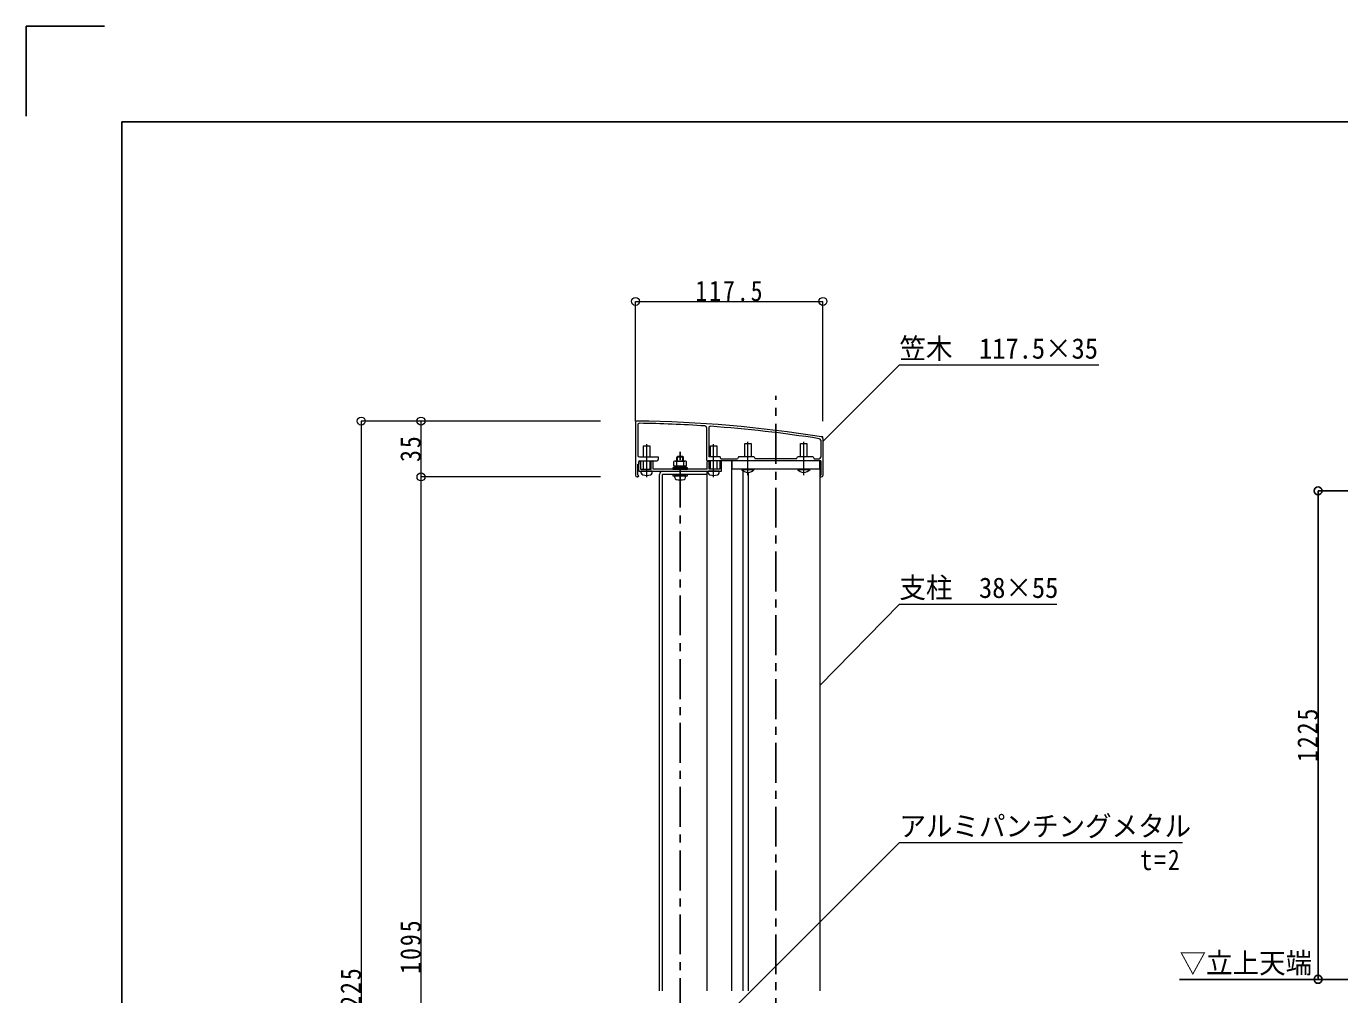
# Model space of a CAD drawing. Units: millimetres at full size, sheet at 1:5, with parts at other scales. Extents: x -1050 to 1050, y -742 to 742.
# Drawn here: x -1050 to -226, y 135 to 742 of the extents above; entities that cross this region are included whole.
import ezdxf
from ezdxf.enums import TextEntityAlignment as Align

# ---------------------------------------------------------------- set-up
doc = ezdxf.new("R2010")
doc.units = ezdxf.units.MM
doc.header["$LTSCALE"] = 5
doc.linetypes.add('CHAIN1', pattern=[8, 5, -1, 1, -1])
doc.linetypes.add('DASHED1', pattern=[1.8, 1.2, -0.6])
for name, color, linetype in [('0-0_通り芯', 7, 'CHAIN1'), ('1-4_印刷位置ライン', 7, 'Continuous'), ('1-5_図枠1_1', 7, 'Continuous'), ('1-6_姿図', 7, 'Continuous')]:
    doc.layers.add(name, color=color, linetype=linetype)
for name, color, linetype, lineweight in [('0-3_寸法', 54, 'Continuous', 20), ('0-4_手摺部材', 92, 'Continuous', 20), ('0-6_パネル', 4, 'Continuous', 20), ('0-9_文字', 3, 'Continuous', 20), ('0-A_支柱', 6, 'Continuous', 20)]:
    doc.layers.add(name, color=color, linetype=linetype, lineweight=lineweight)
doc.styles.add('ＭＳ ゴシック', font='')
doc.styles.get('ＭＳ ゴシック').set_extended_font_data('MS Gothic')

# ---------------------------------------------------------------- blocks, each defined once
blk = doc.blocks.new('dimension_origin')
at = {"color": 0, "linetype": 'Continuous', "lineweight": -2}
blk.add_circle((0, 0), 1.25, dxfattribs=at)

msp = doc.modelspace()

# ---------------------------------------------------------------- linework, layer by layer
at = {"layer": '0-0_通り芯'}
for p, q in [((-580, -411.793), (-580, 510.77)), ((-640, -159.293), (-640, 477.181))]:
    msp.add_line(p, q, dxfattribs=at)
at = {"layer": '0-0_通り芯', "linetype": 'Continuous'}
for p, q in [((-661, 463.7), (-661.2, 463.5)), ((-661, 463.7), (-660.8, 463.5)), ((-619, 463.7), (-619.2, 463.5)), ((-619, 463.7), (-618.8, 463.5))]:
    msp.add_line(p, q, dxfattribs=at)
at = {"layer": '0-3_寸法'}
for p, q in [((-668, 495), (-668, 570)), ((-668, 570), (-550.5, 570)), ((-550.5, 495), (-550.5, 570)), ((-840, 495), (-840, -224.293)), ((-690, 495), (-840, 495)), ((-802.5, 495), (-802.5, 460)), ((-802.5, 460), (-802.5, -129.293)), ((-690, 460), (-802.5, 460))]:
    msp.add_line(p, q, dxfattribs=at)
at = {"layer": '0-4_手摺部材'}
for p, q in [((-667.999, 494), (-667.999, 461)), ((-666.599, 492.581), (-666.599, 473.5)), ((-623.499, 490.932), (-623.499, 471)), ((-622.099, 490.701), (-622.099, 472.5)), ((-663, 479.5), (-659, 479.5)), ((-663, 472.5), (-663, 479.5)), ((-659, 479.5), (-659, 472.5)), ((-621, 479.5), (-617, 479.5)), ((-621, 472.5), (-621, 479.5)), ((-617, 479.5), (-617, 472.5)), ((-599.5, 481), (-595.5, 481)), ((-599.5, 472.5), (-599.5, 481)), ((-595.5, 481), (-595.5, 472.5)), ((-564.5, 481), (-560.5, 481)), ((-564.5, 472.5), (-564.5, 481)), ((-560.5, 481), (-560.5, 472.5)), ((-551.899, 482.945), (-551.899, 472.4)), ((-550.5, 484.147), (-550.5, 460.961)), ((-665.999, 470), (-654.699, 470)), ((-665.999, 470), (-665.999, 468)), ((-665.599, 472.5), (-653.699, 472.5)), ((-663, 464.9), (-663, 470)), ((-659, 470), (-659, 464.9)), ((-653.699, 472.5), (-653.699, 471)), ((-644.05, 466.7), (-644.05, 469.646)), ((-643.025, 469.9), (-636.975, 469.9)), ((-642, 469.9), (-642, 472.321)), ((-638, 472.321), (-642, 472.321)), ((-642, 466.7), (-642, 469.646)), ((-638.379, 472.7), (-641.621, 472.7)), ((-638, 469.9), (-638, 472.321)), ((-638, 469.646), (-638, 466.7)), ((-635.95, 466.7), (-635.95, 469.646)), ((-551.899, 470), (-622.499, 470)), ((-614.999, 472.5), (-622.099, 472.5)), ((-621, 464.9), (-621, 470)), ((-617, 470), (-617, 464.9)), ((-614.499, 471.4), (-614.999, 472.5)), ((-614.499, 471.4), (-603.999, 471.4)), ((-593.499, 472.5), (-592.999, 471.4)), ((-566.999, 471.4), (-592.999, 471.4)), ((-566.999, 471.4), (-566.499, 472.5)), ((-556.5, 472.5), (-566.499, 472.5)), ((-551.899, 470), (-551.899, 461)), ((-666, 464), (-666, 469.4)), ((-665.5, 463.5), (-614.5, 463.5)), ((-664.8, 469.4), (-664.8, 464.9)), ((-664.8, 464.9), (-658.2, 464.9)), ((-664.402, 462.381), (-664.5, 463.5)), ((-657.5, 463.5), (-664.5, 463.5)), ((-658.2, 464.9), (-658.2, 469.4)), ((-657.598, 462.381), (-657.5, 463.5)), ((-644.05, 466.7), (-635.95, 466.7)), ((-640, 466.7), (-640.577, 465.7)), ((-640, 465.7), (-639.423, 466.7)), ((-623, 464.9), (-623, 469.4)), ((-622.402, 462.381), (-622.5, 463.5)), ((-615.5, 463.5), (-622.5, 463.5)), ((-621.8, 464.9), (-621.8, 469.4)), ((-615.2, 464.9), (-621.8, 464.9)), ((-615.598, 462.381), (-615.5, 463.5)), ((-615.2, 469.4), (-615.2, 464.9)), ((-614, 464), (-614, 469.4)), ((-601.5, 465), (-593.5, 465)), ((-566.5, 465), (-558.5, 465)), ((-666.499, 460), (-666.999, 460)), ((-666.599, 461), (-666.499, 461)), ((-643.402, 459.581), (-643.5, 460.7)), ((-636.5, 460.7), (-643.5, 460.7)), ((-636.598, 459.581), (-636.5, 460.7)), ((-551.999, 461), (-551.899, 461)), ((-551.999, 460), (-551.499, 460))]:
    msp.add_line(p, q, dxfattribs=at)
at = {"layer": '0-4_手摺部材', "linetype": 'CHAIN1'}
for p, q in [((-661, 459.8), (-661, 480.5)), ((-619, 459.8), (-619, 480.5)), ((-597.5, 461.026), (-597.5, 482)), ((-562.5, 461.026), (-562.5, 482))]:
    msp.add_line(p, q, dxfattribs=at)
at = {"layer": '0-4_手摺部材', "linetype": 'DASHED1'}
msp.add_line((-550.5, 484.189), (-550.5, 485), dxfattribs=at)
at = {"layer": '0-4_手摺部材'}
for points in [[(-641.621, 469.9), (-641.621, 472.7), (-642, 472.321)], [(-638.379, 469.9), (-638.379, 472.7), (-638, 472.321)], [(-593.499, 472.5), (-603.499, 472.5), (-603.999, 471.4)], [(-556.5, 472.5), (-556, 471.4), (-552.899, 471.4)], [(-666.599, 461), (-666.599, 468), (-665.999, 468)], [(-623, 464.9), (-657, 464.9), (-657, 469.4)], [(-601.5, 465), (-601.5, 464.711), (-593.5, 464.711), (-593.5, 465)], [(-566.5, 465), (-566.5, 464.711), (-558.5, 464.711), (-558.5, 465)]]:
    msp.add_lwpolyline(points, dxfattribs=at)
for points in [[(-552.5, 465), (-552.5, 470), (-607.5, 470), (-607.5, 465)], [(-644.5, 464.9), (-635.5, 464.9), (-635.5, 465.7), (-644.5, 465.7)], [(-635.5, 461.5), (-644.5, 461.5), (-644.5, 460.7), (-635.5, 460.7)], [(-643.8, 465.7), (-636.2, 465.7), (-636.2, 466.7), (-643.8, 466.7)]]:
    msp.add_lwpolyline(points, close=True, dxfattribs=at)
for centre, radius, start, end in [((-666.999, 494), 1, 89.28387, 180), ((-676.986, -304.938), 800, 80.9641, 89.28387), ((-665.599, 492.581), 1, 89.18151, 180), ((-676.986, -304.428), 798.09, 86.22449, 89.18151), ((-624.499, 490.932), 1, 360, 86.22449), ((-621.099, 490.701), 1, 85.97953, 180), ((-676.986, -304.428), 798.09, 81.0441, 85.97953), ((-552.899, 482.945), 1, 0, 81.0441), ((-551.5, 484.147), 1, 0, 80.9641), ((-665.599, 473.5), 1, 180, 270), ((-665.4, 469.4), 0.6, 0, 180), ((-657.6, 469.4), 0.6, 0, 180), ((-654.699, 471), 1, 270, 360), ((-643.025, 467.705), 2.195, 62.16087, 117.83913), ((-640, 461.9), 8, 75.52249, 104.47751), ((-636.975, 467.705), 2.195, 62.16089, 117.83911), ((-622.499, 471), 1, 180, 270), ((-622.4, 469.4), 0.6, 0, 180), ((-614.6, 469.4), 0.6, 0, 180), ((-552.899, 472.4), 1, 270, 360), ((-665.5, 464), 0.5, 180, 270), ((-663.107, 462.494), 1.3, 185, 254.11915), ((-661, 469.9), 9, 254.11915, 285.88085), ((-658.893, 462.494), 1.3, 285.88085, 355), ((-621.107, 462.494), 1.3, 185, 254.11915), ((-619, 469.9), 9, 254.11915, 285.88085), ((-616.893, 462.494), 1.3, 285.88085, 355), ((-614.5, 464), 0.5, 270, 360), ((-597.5, 467.941), 5.141, 218.91478, 321.08522), ((-562.5, 467.941), 5.141, 218.91478, 321.08522), ((-666.999, 461), 1, 180, 270), ((-666.499, 460.5), 0.5, 270, 90), ((-642.107, 459.694), 1.3, 185, 254.11915), ((-640, 467.1), 9, 254.11915, 285.88085), ((-637.893, 459.694), 1.3, 285.88085, 355), ((-551.999, 460.5), 0.5, 90, 270), ((-551.499, 461), 1, 270, 357.79122)]:
    msp.add_arc(centre, radius, start, end, dxfattribs=at)
at = {"layer": '0-4_手摺部材', "linetype": 'DASHED1'}
msp.add_arc((-676.986, -304.938), 800, 80.90296, 80.9641, dxfattribs=at)
at = {"layer": '0-6_パネル'}
for p, q in [((-653, 137.854), (-653, 461.5)), ((-651, 463.5), (-623, 463.5)), ((-623, 461.5), (-651, 461.5)), ((-651, 137.854), (-651, 461.5)), ((-623, 137.854), (-623, 463.5))]:
    msp.add_line(p, q, dxfattribs=at)
msp.add_arc((-651, 461.5), 2, 90, 180, dxfattribs=at)
at = {"layer": '0-9_文字'}
for points in [[(-550.5, 482.26), (-502.5, 530.26), (-377.5, 530.26)], [(-552.5, 329.28), (-502.5, 380.26), (-403.75, 380.26)], [(-623, 110.302), (-502.5, 230.802), (-325, 230.802)]]:
    msp.add_lwpolyline(points, dxfattribs=at)
at = {"layer": '0-A_支柱'}
for p, q in [((-607.5, 137.854), (-607.5, 470)), ((-600.7, 463.917), (-600.7, 137.854)), ((-597.2, 137.854), (-597.2, 462.809)), ((-552.5, 465), (-552.5, 137.854))]:
    msp.add_line(p, q, dxfattribs=at)
at = {"layer": '1-4_印刷位置ライン'}
for p in [(-1050, 686.222), (-1000.874, 742.5)]:
    msp.add_line(p, (-1050, 742.5), dxfattribs=at)
at = {"layer": '1-5_図枠1_1'}
msp.add_line((-990, 682.5), (703.535, 682.5), dxfattribs=at)
msp.add_lwpolyline([(-990, 682.5), (-990, -707.5), (990, -707.5)], dxfattribs=at)
at = {"layer": '1-6_姿図'}
for p, q in [((-127.5, 451.25), (-240, 451.25)), ((-240, 145), (-240, 451.25)), ((-127.5, 145), (-326.963, 145))]:
    msp.add_line(p, q, dxfattribs=at)

# ---------------------------------------------------------------- block references
at = {"layer": '0-3_寸法', "xscale": 2, "yscale": 2}
for p, rotation in [((-668, 570), 180), ((-840, 495), 90), ((-802.5, 495), 90), ((-802.5, 460), 270), ((-802.5, 460), 90)]:
    msp.add_blockref('dimension_origin', p, dxfattribs=dict(at, rotation=rotation))
msp.add_blockref('dimension_origin', (-550.5, 570), dxfattribs=at)
at = {"layer": '1-6_姿図', "xscale": 2, "yscale": 2}
for p, rotation in [((-240, 451.25), 90), ((-240, 145), 270)]:
    msp.add_blockref('dimension_origin', p, dxfattribs=dict(at, rotation=rotation))

# ---------------------------------------------------------------- texts
at = {"layer": '0-3_寸法', "insert": (-630.5, 570), "char_height": 12.83, "attachment_point": 7, "style": 'ＭＳ ゴシック'}
msp.add_mtext('\\T1.17;\\W0.85;117.5', dxfattribs=at)
at = {"layer": '0-3_寸法', "char_height": 12.83, "attachment_point": 7, "rotation": 90, "style": 'ＭＳ ゴシック'}
for s, insert in [('\\T1.17;\\W0.85;35', (-802.5, 469.375)), ('\\T1.17;\\W0.85;1095', (-802.5, 148.479)), ('\\T1.17;\\W0.85;1225', (-840, 118.479))]:
    msp.add_mtext(s, dxfattribs=dict(at, insert=insert))
at = {"layer": '0-9_文字', "style": 'ＭＳ ゴシック', "width": 0.95}
for s, p in [('笠木\u3000117.5×35', (-502.5, 530.26)), ('支柱\u300038×55', (-502.5, 380.26)), ('アルミパンチングメタル', (-502.5, 230.802))]:
    msp.add_text(s, height=12.83, dxfattribs=at).set_placement(p, align=Align.BOTTOM_LEFT)
at = {"layer": '0-9_文字', "insert": (-351.546, 213.302), "char_height": 12.83, "attachment_point": 7, "style": 'ＭＳ ゴシック'}
msp.add_mtext('\\T1.17;\\W0.85;t=2', dxfattribs=at)
at = {"layer": '1-6_姿図', "style": 'ＭＳ ゴシック', "width": 0.95}
msp.add_text('▽立上天端', height=12.83, dxfattribs=at).set_placement((-326.851, 145), align=Align.BOTTOM_LEFT)
at = {"layer": '1-6_姿図', "insert": (-240, 281.25), "char_height": 12.83, "attachment_point": 7, "rotation": 90, "style": 'ＭＳ ゴシック'}
msp.add_mtext('\\T1.17;\\W0.85;1225', dxfattribs=at)

doc.saveas('drawing.dxf')
